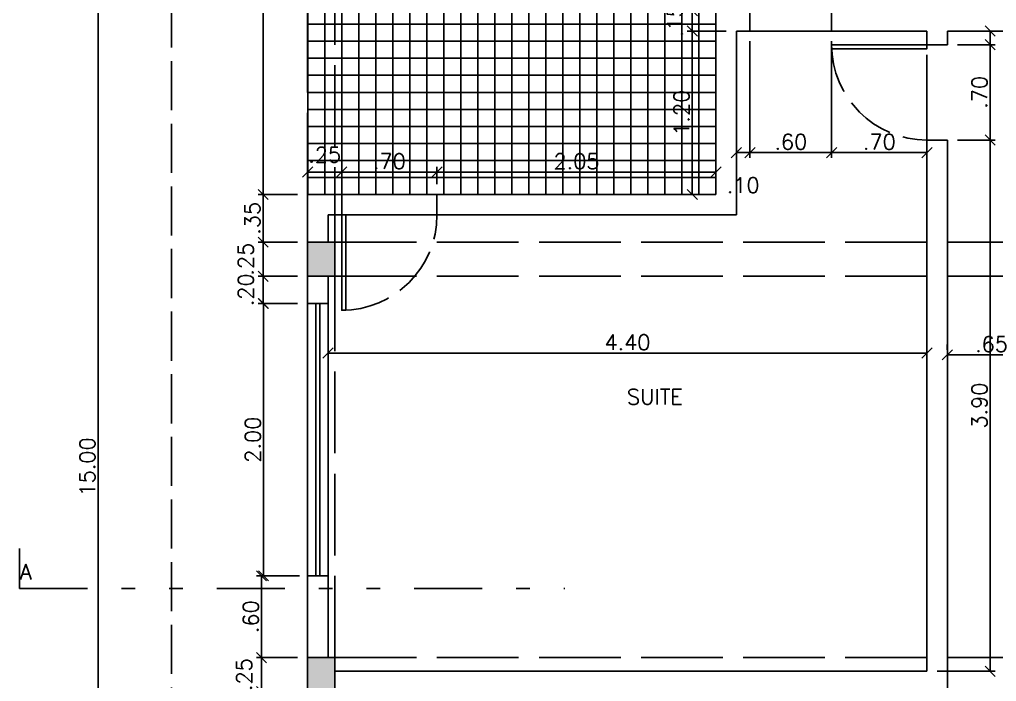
# Model space of a CAD drawing. Header units: inches. Extents: x -2 to 120, y -6 to 26.
# Drawn here: x 24.89 to 32.07, y 4.85 to 9.71 of the extents above; entities that cross this region are included whole.
import ezdxf

# ---------------------------------------------------------------- set-up
doc = ezdxf.new("R2010")
doc.units = ezdxf.units.IN
doc.header["$MEASUREMENT"] = 0
doc.linetypes.add('ACAD_ISO02W100', pattern=[15, 12, -3])
doc.linetypes.add('DIVIDE', pattern=[1.25, 0.5, -0.25, 0, -0.25, 0, -0.25])
for name, color, linetype in [('Alvenaria', 4, 'Continuous'), ('ARQ-COTAS', 1, 'Continuous'), ('ARQ-LINHACORTE', 3, 'DIVIDE'), ('ARQ-TEXTO2', 2, 'Continuous'), ('ARQ-TEXTO3', 3, 'Continuous'), ('Estrutura', 6, 'Continuous'), ('Hachura', 8, 'Continuous'), ('Janela', 3, 'Continuous'), ('Peitoril', 1, 'Continuous'), ('Porta', 3, 'Continuous'), ('Projecao', 1, 'ACAD_ISO02W100'), ('Soleira', 1, 'Continuous')]:
    doc.layers.add(name, color=color, linetype=linetype)
doc.layers.get('0').off()
doc.styles.add('ROMANS', font='romans.shx')
doc.dimstyles.new('1-75', dxfattribs={"dimscale": 0.75, "dimtxt": 0.15, "dimasz": 0.1, "dimexe": 0.05, "dimexo": 0.1, "dimgap": 0.03, "dimtad": 1, "dimzin": 5, "dimdsep": 46, "dimtxsty": 'ROMANS', "dimblk": 'OBLIQUE', "dimcen": 0, "dimclrd": 256, "dimclre": 256, "dimclrt": 2, "dimadec": 0, "dimazin": 0, "dimtfac": 1, "dimtofl": 0, "dimtmove": 2, "dimatfit": 3, "dimfxl": 0.04, "dimtolj": 1, "dimtzin": 1, "dimarcsym": 0})

# ---------------------------------------------------------------- blocks, each defined once
blk = doc.blocks.new('_Oblique')
at = {"color": 0, "linetype": 'ByBlock', "lineweight": -2}
blk.add_line((-0.5, -0.5), (0.5, 0.5), dxfattribs=at)
blk = doc.blocks.new('*D396')
at = {"layer": 'ARQ-COTAS', "lineweight": -2, "transparency": 16777216}
for p, q in [((30.1576, 9.55), (30.1576, 8.6955)), ((30.2576, 9.55), (30.2576, 8.6955)), ((30.1576, 8.733), (30.2576, 8.733))]:
    blk.add_line(p, q, dxfattribs=at)
at = {"layer": 'DEFPOINTS', "color": 0, "transparency": 16777216}
for p in [(30.1576, 9.625), (30.2576, 9.625), (30.2576, 8.733)]:
    blk.add_point(p, dxfattribs=at)
at = {"layer": 'ARQ-COTAS', "lineweight": -2, "transparency": 16777216, "xscale": 0.07500000000000001, "yscale": 0.07500000000000001, "zscale": 0.07500000000000001, "rotation": 180}
blk.add_blockref('_Oblique', (30.1576, 8.733), dxfattribs=at)
at = {"layer": 'ARQ-COTAS', "lineweight": -2, "transparency": 16777216, "xscale": 0.07500000000000001, "yscale": 0.07500000000000001, "zscale": 0.07500000000000001}
blk.add_blockref('_Oblique', (30.2576, 8.733), dxfattribs=at)
at = {"layer": 'ARQ-COTAS', "color": 2, "transparency": 16777216, "insert": (30.2076, 8.493), "char_height": 0.1125, "attachment_point": 5, "style": 'ROMANS'}
blk.add_mtext('\\A1;.10', dxfattribs=at)
blk = doc.blocks.new('*D418')
at = {"layer": 'ARQ-COTAS', "lineweight": -2, "transparency": 16777216}
for p, q in [((26.9326, 5.025), (26.6307, 5.025)), ((26.6682, 4.775), (26.6682, 5.025)), ((26.9326, 4.775), (26.6307, 4.775))]:
    blk.add_line(p, q, dxfattribs=at)
at = {"layer": 'DEFPOINTS', "color": 0, "transparency": 16777216}
for p in [(26.6682, 5.025), (27.0076, 5.025), (27.0076, 4.775)]:
    blk.add_point(p, dxfattribs=at)
at = {"layer": 'ARQ-COTAS', "lineweight": -2, "transparency": 16777216, "xscale": 0.07500000000000001, "yscale": 0.07500000000000001, "zscale": 0.07500000000000001}
for p, rotation in [((26.6682, 5.025), 90), ((26.6682, 4.775), 270)]:
    blk.add_blockref('_Oblique', p, dxfattribs=dict(at, rotation=rotation))
at = {"layer": 'ARQ-COTAS', "color": 2, "transparency": 16777216, "insert": (26.5407, 4.9), "char_height": 0.1125, "attachment_point": 5, "rotation": 90, "style": 'ROMANS'}
blk.add_mtext('\\A1;.25', dxfattribs=at)
blk = doc.blocks.new('*D419')
at = {"layer": 'ARQ-COTAS', "lineweight": -2, "transparency": 16777216}
for p, q in [((26.9326, 5.625), (26.6307, 5.625)), ((26.6682, 5.025), (26.6682, 5.625)), ((26.9326, 5.025), (26.6307, 5.025))]:
    blk.add_line(p, q, dxfattribs=at)
at = {"layer": 'DEFPOINTS', "color": 0, "transparency": 16777216}
for p in [(26.6682, 5.625), (27.0076, 5.625), (27.0076, 5.025)]:
    blk.add_point(p, dxfattribs=at)
at = {"layer": 'ARQ-COTAS', "lineweight": -2, "transparency": 16777216, "xscale": 0.07500000000000001, "yscale": 0.07500000000000001, "zscale": 0.07500000000000001}
for p, rotation in [((26.6682, 5.625), 90), ((26.6682, 5.025), 270)]:
    blk.add_blockref('_Oblique', p, dxfattribs=dict(at, rotation=rotation))
at = {"layer": 'ARQ-COTAS', "color": 2, "transparency": 16777216, "insert": (26.5895, 5.325), "char_height": 0.1125, "attachment_point": 5, "rotation": 90, "style": 'ROMANS'}
blk.add_mtext('\\A1;.60', dxfattribs=at)
blk = doc.blocks.new('*D420')
at = {"layer": 'ARQ-COTAS', "lineweight": -2, "transparency": 16777216}
for p, q in [((26.9326, 7.625), (26.6455, 7.625)), ((26.683, 5.625), (26.683, 7.625)), ((26.9474, 5.625), (26.6455, 5.625))]:
    blk.add_line(p, q, dxfattribs=at)
at = {"layer": 'DEFPOINTS', "color": 0, "transparency": 16777216}
for p in [(26.683, 7.625), (27.0076, 7.625), (27.0224, 5.625)]:
    blk.add_point(p, dxfattribs=at)
at = {"layer": 'ARQ-COTAS', "lineweight": -2, "transparency": 16777216, "xscale": 0.07500000000000001, "yscale": 0.07500000000000001, "zscale": 0.07500000000000001}
for p, rotation in [((26.683, 7.625), 90), ((26.683, 5.625), 270)]:
    blk.add_blockref('_Oblique', p, dxfattribs=dict(at, rotation=rotation))
at = {"layer": 'ARQ-COTAS', "color": 2, "transparency": 16777216, "insert": (26.6043, 6.625), "char_height": 0.1125, "attachment_point": 5, "rotation": 90, "style": 'ROMANS'}
blk.add_mtext('\\A1;2.00', dxfattribs=at)
blk = doc.blocks.new('*D421')
at = {"layer": 'ARQ-COTAS', "lineweight": -2, "transparency": 16777216}
for p, q in [((26.9326, 7.825), (26.6429, 7.825)), ((26.6804, 7.625), (26.6804, 7.825)), ((26.9326, 7.625), (26.6429, 7.625))]:
    blk.add_line(p, q, dxfattribs=at)
at = {"layer": 'DEFPOINTS', "color": 0, "transparency": 16777216}
for p in [(26.6804, 7.825), (27.0076, 7.825), (27.0076, 7.625)]:
    blk.add_point(p, dxfattribs=at)
at = {"layer": 'ARQ-COTAS', "lineweight": -2, "transparency": 16777216, "xscale": 0.07500000000000001, "yscale": 0.07500000000000001, "zscale": 0.07500000000000001}
for p, rotation in [((26.6804, 7.825), 90), ((26.6804, 7.625), 270)]:
    blk.add_blockref('_Oblique', p, dxfattribs=dict(at, rotation=rotation))
at = {"layer": 'ARQ-COTAS', "color": 2, "transparency": 16777216, "insert": (26.5529, 7.725), "char_height": 0.1125, "attachment_point": 5, "rotation": 90, "style": 'ROMANS'}
blk.add_mtext('\\A1;.20', dxfattribs=at)
blk = doc.blocks.new('*D422')
at = {"layer": 'ARQ-COTAS', "lineweight": -2, "transparency": 16777216}
for p, q in [((26.9326, 8.075), (26.6429, 8.075)), ((26.6804, 7.825), (26.6804, 8.075)), ((26.9326, 7.825), (26.6429, 7.825))]:
    blk.add_line(p, q, dxfattribs=at)
at = {"layer": 'DEFPOINTS', "color": 0, "transparency": 16777216}
for p in [(26.6804, 8.075), (27.0076, 8.075), (27.0076, 7.825)]:
    blk.add_point(p, dxfattribs=at)
at = {"layer": 'ARQ-COTAS', "lineweight": -2, "transparency": 16777216, "xscale": 0.07500000000000001, "yscale": 0.07500000000000001, "zscale": 0.07500000000000001}
for p, rotation in [((26.6804, 8.075), 90), ((26.6804, 7.825), 270)]:
    blk.add_blockref('_Oblique', p, dxfattribs=dict(at, rotation=rotation))
at = {"layer": 'ARQ-COTAS', "color": 2, "transparency": 16777216, "insert": (26.5529, 7.95), "char_height": 0.1125, "attachment_point": 5, "rotation": 90, "style": 'ROMANS'}
blk.add_mtext('\\A1;.25', dxfattribs=at)
blk = doc.blocks.new('*D423')
at = {"layer": 'ARQ-COTAS', "lineweight": -2, "transparency": 16777216}
for p, q in [((26.9326, 8.425), (26.6429, 8.425)), ((26.6804, 8.075), (26.6804, 8.425)), ((26.9326, 8.075), (26.6429, 8.075))]:
    blk.add_line(p, q, dxfattribs=at)
at = {"layer": 'DEFPOINTS', "color": 0, "transparency": 16777216}
for p in [(26.6804, 8.425), (27.0076, 8.425), (27.0076, 8.075)]:
    blk.add_point(p, dxfattribs=at)
at = {"layer": 'ARQ-COTAS', "lineweight": -2, "transparency": 16777216, "xscale": 0.07500000000000001, "yscale": 0.07500000000000001, "zscale": 0.07500000000000001}
for p, rotation in [((26.6804, 8.425), 90), ((26.6804, 8.075), 270)]:
    blk.add_blockref('_Oblique', p, dxfattribs=dict(at, rotation=rotation))
at = {"layer": 'ARQ-COTAS', "color": 2, "transparency": 16777216, "insert": (26.6016, 8.25), "char_height": 0.1125, "attachment_point": 5, "rotation": 90, "style": 'ROMANS'}
blk.add_mtext('\\A1;.35', dxfattribs=at)
blk = doc.blocks.new('*D424')
at = {"layer": 'ARQ-COTAS', "lineweight": -2, "transparency": 16777216}
for p, q in [((26.9326, 12.725), (26.6429, 12.725)), ((26.6804, 8.425), (26.6804, 12.725)), ((26.9326, 8.425), (26.6429, 8.425))]:
    blk.add_line(p, q, dxfattribs=at)
at = {"layer": 'DEFPOINTS', "color": 0, "transparency": 16777216}
for p in [(26.6804, 12.725), (27.0076, 12.725), (27.0076, 8.425)]:
    blk.add_point(p, dxfattribs=at)
at = {"layer": 'ARQ-COTAS', "lineweight": -2, "transparency": 16777216, "xscale": 0.07500000000000001, "yscale": 0.07500000000000001, "zscale": 0.07500000000000001}
for p, rotation in [((26.6804, 12.725), 90), ((26.6804, 8.425), 270)]:
    blk.add_blockref('_Oblique', p, dxfattribs=dict(at, rotation=rotation))
at = {"layer": 'ARQ-COTAS', "color": 2, "transparency": 16777216, "insert": (26.6016, 10.575), "char_height": 0.1125, "attachment_point": 5, "rotation": 90, "style": 'ROMANS'}
blk.add_mtext('\\A1;4.30', dxfattribs=at)
blk = doc.blocks.new('*D426')
at = {"layer": 'ARQ-COTAS', "lineweight": -2, "transparency": 16777216}
for p, q in [((25.9326, 13.925), (25.4302, 13.925)), ((25.4677, -1.075), (25.4677, 13.925)), ((25.9326, -1.075), (25.4302, -1.075))]:
    blk.add_line(p, q, dxfattribs=at)
at = {"layer": 'DEFPOINTS', "color": 0, "transparency": 16777216}
for p in [(25.4677, 13.925), (26.0076, 13.925), (26.0076, -1.075)]:
    blk.add_point(p, dxfattribs=at)
at = {"layer": 'ARQ-COTAS', "lineweight": -2, "transparency": 16777216, "xscale": 0.07500000000000001, "yscale": 0.07500000000000001, "zscale": 0.07500000000000001}
for p, rotation in [((25.4677, 13.925), 90), ((25.4677, -1.075), 270)]:
    blk.add_blockref('_Oblique', p, dxfattribs=dict(at, rotation=rotation))
at = {"layer": 'ARQ-COTAS', "color": 2, "transparency": 16777216, "insert": (25.389, 6.425), "char_height": 0.1125, "attachment_point": 5, "rotation": 90, "style": 'ROMANS'}
blk.add_mtext('\\A1;15.00', dxfattribs=at)
blk = doc.blocks.new('*D374')
at = {"layer": 'ARQ-COTAS', "lineweight": -2, "transparency": 16777216}
for p, q in [((31.7826, 8.825), (32.0598, 8.825)), ((32.0223, 4.925), (32.0223, 8.825)), ((31.6326, 4.925), (32.0598, 4.925))]:
    blk.add_line(p, q, dxfattribs=at)
at = {"layer": 'DEFPOINTS', "color": 0, "transparency": 16777216}
for p in [(31.7076, 8.825), (32.0223, 8.825), (31.5576, 4.925)]:
    blk.add_point(p, dxfattribs=at)
at = {"layer": 'ARQ-COTAS', "lineweight": -2, "transparency": 16777216, "xscale": 0.07500000000000001, "yscale": 0.07500000000000001, "zscale": 0.07500000000000001}
for p, rotation in [((32.0223, 8.825), 90), ((32.0223, 4.925), 270)]:
    blk.add_blockref('_Oblique', p, dxfattribs=dict(at, rotation=rotation))
at = {"layer": 'ARQ-COTAS', "color": 2, "transparency": 16777216, "insert": (31.9435, 6.875), "char_height": 0.1125, "attachment_point": 5, "rotation": 90, "style": 'ROMANS'}
blk.add_mtext('\\A1;3.90', dxfattribs=at)
blk = doc.blocks.new('*D375')
at = {"layer": 'ARQ-COTAS', "lineweight": -2, "transparency": 16777216}
for p, q in [((31.7826, 9.525), (32.0598, 9.525)), ((32.0223, 8.825), (32.0223, 9.525)), ((31.7826, 8.825), (32.0598, 8.825))]:
    blk.add_line(p, q, dxfattribs=at)
at = {"layer": 'DEFPOINTS', "color": 0, "transparency": 16777216}
for p in [(31.7076, 9.525), (32.0223, 9.525), (31.7076, 8.825)]:
    blk.add_point(p, dxfattribs=at)
at = {"layer": 'ARQ-COTAS', "lineweight": -2, "transparency": 16777216, "xscale": 0.07500000000000001, "yscale": 0.07500000000000001, "zscale": 0.07500000000000001}
for p, rotation in [((32.0223, 9.525), 90), ((32.0223, 8.825), 270)]:
    blk.add_blockref('_Oblique', p, dxfattribs=dict(at, rotation=rotation))
at = {"layer": 'ARQ-COTAS', "color": 2, "transparency": 16777216, "insert": (31.9435, 9.175), "char_height": 0.1125, "attachment_point": 5, "rotation": 90, "style": 'ROMANS'}
blk.add_mtext('\\A1;.70', dxfattribs=at)
blk = doc.blocks.new('*D376')
at = {"layer": 'ARQ-COTAS', "lineweight": -2, "transparency": 16777216}
for p, q in [((31.7826, 9.625), (32.0598, 9.625)), ((32.0223, 9.525), (32.0223, 9.625)), ((31.7826, 9.525), (32.0598, 9.525))]:
    blk.add_line(p, q, dxfattribs=at)
at = {"layer": 'DEFPOINTS', "color": 0, "transparency": 16777216}
for p in [(31.7076, 9.625), (32.0223, 9.625), (31.7076, 9.525)]:
    blk.add_point(p, dxfattribs=at)
at = {"layer": 'ARQ-COTAS', "lineweight": -2, "transparency": 16777216, "xscale": 0.07500000000000001, "yscale": 0.07500000000000001, "zscale": 0.07500000000000001}
for p, rotation in [((32.0223, 9.625), 90), ((32.0223, 9.525), 270)]:
    blk.add_blockref('_Oblique', p, dxfattribs=dict(at, rotation=rotation))
at = {"layer": 'ARQ-COTAS', "color": 2, "transparency": 16777216, "insert": (32.2623, 9.575), "char_height": 0.1125, "attachment_point": 5, "rotation": 90, "style": 'ROMANS'}
blk.add_mtext('\\A1;.10', dxfattribs=at)
blk = doc.blocks.new('*D440')
at = {"layer": 'ARQ-COTAS', "lineweight": -2, "transparency": 16777216}
for p, q in [((27.9576, 8.5), (27.9576, 8.6274)), ((30.0076, 8.5), (30.0076, 8.6274)), ((27.9576, 8.5899), (30.0076, 8.5899))]:
    blk.add_line(p, q, dxfattribs=at)
at = {"layer": 'DEFPOINTS', "color": 0, "transparency": 16777216}
for p in [(30.0076, 8.5899), (27.9576, 8.425), (30.0076, 8.425)]:
    blk.add_point(p, dxfattribs=at)
at = {"layer": 'ARQ-COTAS', "lineweight": -2, "transparency": 16777216, "xscale": 0.07500000000000001, "yscale": 0.07500000000000001, "zscale": 0.07500000000000001, "rotation": 180}
blk.add_blockref('_Oblique', (27.9576, 8.5899), dxfattribs=at)
at = {"layer": 'ARQ-COTAS', "lineweight": -2, "transparency": 16777216, "xscale": 0.07500000000000001, "yscale": 0.07500000000000001, "zscale": 0.07500000000000001}
blk.add_blockref('_Oblique', (30.0076, 8.5899), dxfattribs=at)
at = {"layer": 'ARQ-COTAS', "color": 2, "transparency": 16777216, "insert": (28.9826, 8.6687), "char_height": 0.1125, "attachment_point": 5, "style": 'ROMANS'}
blk.add_mtext('\\A1;2.05', dxfattribs=at)
blk = doc.blocks.new('*D441')
at = {"layer": 'ARQ-COTAS', "lineweight": -2, "transparency": 16777216}
for p, q in [((30.0826, 9.775), (29.7957, 9.775)), ((29.8332, 9.775), (29.8332, 9.625)), ((30.0826, 9.625), (29.7957, 9.625))]:
    blk.add_line(p, q, dxfattribs=at)
at = {"layer": 'DEFPOINTS', "color": 0, "transparency": 16777216}
for p in [(30.1576, 9.775), (29.8332, 9.625), (30.1576, 9.625)]:
    blk.add_point(p, dxfattribs=at)
at = {"layer": 'ARQ-COTAS', "lineweight": -2, "transparency": 16777216, "xscale": 0.07500000000000001, "yscale": 0.07500000000000001, "zscale": 0.07500000000000001}
for p, rotation in [((29.8332, 9.775), 90), ((29.8332, 9.625), 270)]:
    blk.add_blockref('_Oblique', p, dxfattribs=dict(at, rotation=rotation))
at = {"layer": 'ARQ-COTAS', "color": 2, "transparency": 16777216, "insert": (29.7057, 9.7), "char_height": 0.1125, "attachment_point": 5, "rotation": 90, "style": 'ROMANS'}
blk.add_mtext('\\A1;.15', dxfattribs=at)
blk = doc.blocks.new('*D443')
at = {"layer": 'ARQ-COTAS', "lineweight": -2, "transparency": 16777216}
for p, q in [((30.0826, 9.625), (29.7957, 9.625)), ((29.8332, 9.625), (29.8332, 8.425)), ((29.9326, 8.425), (29.7957, 8.425))]:
    blk.add_line(p, q, dxfattribs=at)
at = {"layer": 'DEFPOINTS', "color": 0, "transparency": 16777216}
for p in [(30.1576, 9.625), (29.8332, 8.425), (30.0076, 8.425)]:
    blk.add_point(p, dxfattribs=at)
at = {"layer": 'ARQ-COTAS', "lineweight": -2, "transparency": 16777216, "xscale": 0.07500000000000001, "yscale": 0.07500000000000001, "zscale": 0.07500000000000001}
for p, rotation in [((29.8332, 9.625), 90), ((29.8332, 8.425), 270)]:
    blk.add_blockref('_Oblique', p, dxfattribs=dict(at, rotation=rotation))
at = {"layer": 'ARQ-COTAS', "color": 2, "transparency": 16777216, "insert": (29.7544, 9.025), "char_height": 0.1125, "attachment_point": 5, "rotation": 90, "style": 'ROMANS'}
blk.add_mtext('\\A1;1.20', dxfattribs=at)
blk = doc.blocks.new('*D444')
at = {"layer": 'ARQ-COTAS', "lineweight": -2, "transparency": 16777216}
for p, q in [((27.2576, 8.5), (27.2576, 8.6274)), ((27.9576, 8.5), (27.9576, 8.6274)), ((27.2576, 8.5899), (27.9576, 8.5899))]:
    blk.add_line(p, q, dxfattribs=at)
at = {"layer": 'DEFPOINTS', "color": 0, "transparency": 16777216}
for p in [(27.9576, 8.5899), (27.2576, 8.425), (27.9576, 8.425)]:
    blk.add_point(p, dxfattribs=at)
at = {"layer": 'ARQ-COTAS', "lineweight": -2, "transparency": 16777216, "xscale": 0.07500000000000001, "yscale": 0.07500000000000001, "zscale": 0.07500000000000001, "rotation": 180}
blk.add_blockref('_Oblique', (27.2576, 8.5899), dxfattribs=at)
at = {"layer": 'ARQ-COTAS', "lineweight": -2, "transparency": 16777216, "xscale": 0.07500000000000001, "yscale": 0.07500000000000001, "zscale": 0.07500000000000001}
blk.add_blockref('_Oblique', (27.9576, 8.5899), dxfattribs=at)
at = {"layer": 'ARQ-COTAS', "color": 2, "transparency": 16777216, "insert": (27.6076, 8.6687), "char_height": 0.1125, "attachment_point": 5, "style": 'ROMANS'}
blk.add_mtext('\\A1;.70', dxfattribs=at)
blk = doc.blocks.new('*D445')
at = {"layer": 'ARQ-COTAS', "lineweight": -2, "transparency": 16777216}
for p, q in [((27.0076, 8.5), (27.0076, 8.6274)), ((27.2576, 8.5), (27.2576, 8.6274)), ((27.0076, 8.5899), (27.2576, 8.5899))]:
    blk.add_line(p, q, dxfattribs=at)
at = {"layer": 'DEFPOINTS', "color": 0, "transparency": 16777216}
for p in [(27.2576, 8.5899), (27.0076, 8.425), (27.2576, 8.425)]:
    blk.add_point(p, dxfattribs=at)
at = {"layer": 'ARQ-COTAS', "lineweight": -2, "transparency": 16777216, "xscale": 0.07500000000000001, "yscale": 0.07500000000000001, "zscale": 0.07500000000000001, "rotation": 180}
blk.add_blockref('_Oblique', (27.0076, 8.5899), dxfattribs=at)
at = {"layer": 'ARQ-COTAS', "lineweight": -2, "transparency": 16777216, "xscale": 0.07500000000000001, "yscale": 0.07500000000000001, "zscale": 0.07500000000000001}
blk.add_blockref('_Oblique', (27.2576, 8.5899), dxfattribs=at)
at = {"layer": 'ARQ-COTAS', "color": 2, "transparency": 16777216, "insert": (27.1326, 8.7174), "char_height": 0.1125, "attachment_point": 5, "style": 'ROMANS'}
blk.add_mtext('\\A1;.25', dxfattribs=at)
blk = doc.blocks.new('*D392')
at = {"layer": 'ARQ-COTAS', "lineweight": -2, "transparency": 16777216}
for p, q in [((31.7068, 7.3226), (31.7068, 7.2851)), ((32.3568, 7.3226), (32.3568, 7.2851)), ((31.7068, 7.2476), (32.3568, 7.2476))]:
    blk.add_line(p, q, dxfattribs=at)
at = {"layer": 'DEFPOINTS', "color": 0, "transparency": 16777216}
for p in [(31.7068, 7.2476), (32.3568, 7.2476), (32.3568, 7.2476)]:
    blk.add_point(p, dxfattribs=at)
at = {"layer": 'ARQ-COTAS', "lineweight": -2, "transparency": 16777216, "xscale": 0.07500000000000001, "yscale": 0.07500000000000001, "zscale": 0.07500000000000001, "rotation": 180}
blk.add_blockref('_Oblique', (31.7068, 7.2476), dxfattribs=at)
at = {"layer": 'ARQ-COTAS', "lineweight": -2, "transparency": 16777216, "xscale": 0.07500000000000001, "yscale": 0.07500000000000001, "zscale": 0.07500000000000001}
blk.add_blockref('_Oblique', (32.3568, 7.2476), dxfattribs=at)
at = {"layer": 'ARQ-COTAS', "color": 2, "transparency": 16777216, "insert": (32.0318, 7.3264), "char_height": 0.1125, "attachment_point": 5, "style": 'ROMANS'}
blk.add_mtext('\\A1;.65', dxfattribs=at)
blk = doc.blocks.new('*D393')
at = {"layer": 'ARQ-COTAS', "lineweight": -2, "transparency": 16777216}
for p, q in [((31.5576, 7.3361), (31.5576, 7.2986)), ((27.1576, 7.2611), (27.1576, 7.2986)), ((27.1576, 7.2611), (31.5576, 7.2611))]:
    blk.add_line(p, q, dxfattribs=at)
at = {"layer": 'DEFPOINTS', "color": 0, "transparency": 16777216}
for p in [(31.5576, 7.2611), (31.5576, 7.2611), (27.1576, 7.1861)]:
    blk.add_point(p, dxfattribs=at)
at = {"layer": 'ARQ-COTAS', "lineweight": -2, "transparency": 16777216, "xscale": 0.07500000000000001, "yscale": 0.07500000000000001, "zscale": 0.07500000000000001, "rotation": 180}
blk.add_blockref('_Oblique', (27.1576, 7.2611), dxfattribs=at)
at = {"layer": 'ARQ-COTAS', "lineweight": -2, "transparency": 16777216, "xscale": 0.07500000000000001, "yscale": 0.07500000000000001, "zscale": 0.07500000000000001}
blk.add_blockref('_Oblique', (31.5576, 7.2611), dxfattribs=at)
at = {"layer": 'ARQ-COTAS', "color": 2, "transparency": 16777216, "insert": (29.3576, 7.3399), "char_height": 0.1125, "attachment_point": 5, "style": 'ROMANS'}
blk.add_mtext('\\A1;4.40', dxfattribs=at)
blk = doc.blocks.new('*D394')
at = {"layer": 'ARQ-COTAS', "lineweight": -2, "transparency": 16777216}
for p, q in [((30.2576, 9.55), (30.2576, 8.6955)), ((30.8576, 9.55), (30.8576, 8.6955)), ((30.2576, 8.733), (30.8576, 8.733))]:
    blk.add_line(p, q, dxfattribs=at)
at = {"layer": 'DEFPOINTS', "color": 0, "transparency": 16777216}
for p in [(30.2576, 9.625), (30.8576, 9.625), (30.8576, 8.733)]:
    blk.add_point(p, dxfattribs=at)
at = {"layer": 'ARQ-COTAS', "lineweight": -2, "transparency": 16777216, "xscale": 0.07500000000000001, "yscale": 0.07500000000000001, "zscale": 0.07500000000000001, "rotation": 180}
blk.add_blockref('_Oblique', (30.2576, 8.733), dxfattribs=at)
at = {"layer": 'ARQ-COTAS', "lineweight": -2, "transparency": 16777216, "xscale": 0.07500000000000001, "yscale": 0.07500000000000001, "zscale": 0.07500000000000001}
blk.add_blockref('_Oblique', (30.8576, 8.733), dxfattribs=at)
at = {"layer": 'ARQ-COTAS', "color": 2, "transparency": 16777216, "insert": (30.5576, 8.8118), "char_height": 0.1125, "attachment_point": 5, "style": 'ROMANS'}
blk.add_mtext('\\A1;.60', dxfattribs=at)
blk = doc.blocks.new('*D395')
at = {"layer": 'ARQ-COTAS', "lineweight": -2, "transparency": 16777216}
for p, q in [((31.5576, 9.45), (31.5576, 8.6955)), ((30.8576, 9.2324), (30.8576, 8.6955)), ((30.8576, 8.733), (31.5576, 8.733))]:
    blk.add_line(p, q, dxfattribs=at)
at = {"layer": 'DEFPOINTS', "color": 0, "transparency": 16777216}
for p in [(31.5576, 9.525), (30.8576, 9.3074), (31.5576, 8.733)]:
    blk.add_point(p, dxfattribs=at)
at = {"layer": 'ARQ-COTAS', "lineweight": -2, "transparency": 16777216, "xscale": 0.07500000000000001, "yscale": 0.07500000000000001, "zscale": 0.07500000000000001, "rotation": 180}
blk.add_blockref('_Oblique', (30.8576, 8.733), dxfattribs=at)
at = {"layer": 'ARQ-COTAS', "lineweight": -2, "transparency": 16777216, "xscale": 0.07500000000000001, "yscale": 0.07500000000000001, "zscale": 0.07500000000000001}
blk.add_blockref('_Oblique', (31.5576, 8.733), dxfattribs=at)
at = {"layer": 'ARQ-COTAS', "color": 2, "transparency": 16777216, "insert": (31.2076, 8.8118), "char_height": 0.1125, "attachment_point": 5, "style": 'ROMANS'}
blk.add_mtext('\\A1;.70', dxfattribs=at)

msp = doc.modelspace()

# ---------------------------------------------------------------- hatches: boundary and pattern name
at = {"layer": 'Hachura', "ltscale": 0.03}
h = msp.add_hatch(dxfattribs=at)
h.set_pattern_fill('NET', color=256)
h.set_pattern_definition([(0, (27.00764, -0.075), (0, 0.125), []), (90, (27.00764, -0.075), (-0.125, 8e-18), [])])
h.paths.add_polyline_path([(30.3032, 1.7872), (31.5576, 0.5705), (31.5576, 3.775), (31.5576, 4.775), (27.2231, 4.775), (28.8677, 3.1798)])
h.paths.add_polyline_path([(29.9509, 3.3686), (30.021, 3.3686), (30.021, 3.3744), (29.9516, 3.3744), (29.9509, 3.3686, -1.008789), (30.091, 3.3568), (30.021, 3.3568), (30.021, 3.351), (30.0902, 3.351), (30.091, 3.3568, -0.991288)], flags=16)
h.paths.add_polyline_path([(30.021, 3.31), (30.0668, 3.31), (30.0728, 3.3158), (30.021, 3.3158)], flags=0)
h.paths.add_polyline_path([(30.021, 3.3041), (30.021, 3.2982), (30.0476, 3.2982), (30.0589, 3.3041)], flags=0)
h.paths.add_polyline_path([(30.021, 3.3334), (30.0846, 3.3334), (30.087, 3.3393), (30.021, 3.3393)], flags=0)
h.paths.add_polyline_path([(30.0076, 10.775), (30.0076, 11.775), (30.0076, 12.725), (27.2076, 12.725), (27.2076, 8.425), (27.2576, 8.425), (27.9576, 8.425), (30.0076, 8.425)])
h.paths.add_polyline_path([(28.4713, 10.8678), (28.5414, 10.8678), (28.5414, 10.8736), (28.4719, 10.8736), (28.4713, 10.8678, -1.008789), (28.6114, 10.8561), (28.5414, 10.8561), (28.5414, 10.8502), (28.6106, 10.8502), (28.6114, 10.8561, -0.991288)], flags=16)
h.paths.add_polyline_path([(28.5793, 10.8033), (28.5414, 10.8033), (28.5414, 10.7975), (28.568, 10.7975)], flags=0)
h.paths.add_polyline_path([(28.5414, 10.8209), (28.598, 10.8209), (28.6019, 10.8268), (28.5414, 10.8268)], flags=0)
h.paths.add_polyline_path([(28.5414, 10.815), (28.5414, 10.8092), (28.5872, 10.8092), (28.5932, 10.815)], flags=0)
h.paths.add_polyline_path([(28.5414, 10.8385), (28.6074, 10.8385), (28.6093, 10.8443), (28.5414, 10.8443)], flags=0)
h.paths.add_polyline_path([(41.8076, 12.725), (41.7576, 12.725), (38.2076, 12.725), (39.4576, 11.475), (39.4576, 11.265), (39.4576, 10.565), (39.4576, 8.075), (41.8176, 8.075)])
h.paths.add_polyline_path([(27.2076, 12.725), (27.0076, 12.725), (27.0076, 8.425), (27.2076, 8.425)])
h.paths.add_polyline_path([(30.0076, 12.725), (30.0076, 12.925), (27.2576, 12.925), (27.2576, 12.725)])
h.paths.add_polyline_path([(38.0076, 12.925), (38.2076, 12.725), (41.7576, 12.725), (41.7576, 12.925)])
h.paths.add_polyline_path([(41.8176, 8.075), (42.0176, 8.075), (42.0076, 12.725), (41.8076, 12.725)])
h.paths.add_polyline_path([(34.5076, 5.925), (34.5376, 5.925, -0.393089), (35.5055, 5.025), (35.5127, 5.025, -0.376581), (36.4776, 5.9245), (36.4776, 5.925), (36.5076, 5.925), (36.5076, 5.025), (37.8576, 5.025), (37.8576, 7.8247), (32.5076, 7.8248), (32.5076, 7.425), (32.5076, 5.425), (32.5076, 5.025), (34.5076, 5.025)])
h.paths.add_polyline_path([(35.4535, 6.4123), (35.3835, 6.4123), (35.3835, 6.4064), (35.4527, 6.4064), (35.4535, 6.4123, -0.991288), (35.3134, 6.424), (35.3835, 6.424), (35.3835, 6.4299), (35.3141, 6.4299), (35.3134, 6.424, -1.008789)], flags=16)
h.paths.add_polyline_path([(34.5376, 5.925), (34.5376, 5.025), (35.5055, 5.025, 0.393089)], flags=17)
h.paths.add_polyline_path([(35.5127, 5.025), (36.4776, 5.025), (36.4776, 5.9245, 0.376581)], flags=17)
h.paths.add_polyline_path([(35.5127, 5.025, 0.017544), (35.5081, 4.955, -0.007728), (35.5076, 4.925), (36.4776, 4.925), (36.4776, 5.025)])
h.paths.add_polyline_path([(35.5076, 4.925, -0.0075), (35.5081, 4.955, 0.018053), (35.5055, 5.025), (34.5376, 5.025), (34.5376, 4.925)])
h.paths.add_polyline_path([(34.5076, 4.925), (34.5076, 5.025), (32.5076, 5.025), (32.5076, 4.925)])
h.paths.add_polyline_path([(37.8576, 4.925), (37.8576, 5.025), (36.5076, 5.025), (36.5076, 4.925)])
h.paths.add_polyline_path([(33.1576, 7.925), (32.5076, 7.925), (32.5076, 7.8248), (37.8576, 7.8247), (37.8576, 7.925), (37.1576, 7.925)])
h.paths.add_polyline_path([(37.8576, 5.025), (38.0076, 5.025), (38.0076, 7.8247), (37.8576, 7.8247)])
h.paths.add_polyline_path([(38.0076, 5.025), (38.5076, 5.025), (38.5076, 5.425), (38.5076, 7.425), (38.5076, 7.8247), (38.0076, 7.8247)])
h.paths.add_polyline_path([(38.0076, 7.925), (38.0076, 7.8247), (38.5076, 7.8247), (38.5076, 7.925)])
h.paths.add_polyline_path([(38.0076, 5.025), (38.0076, 4.925), (38.5076, 4.925), (38.5076, 5.025)])
h.paths.add_polyline_path([(30.1095, 3.3923), (30.6425, 3.3923), (30.6425, 3.561), (30.1095, 3.561)], flags=24)
h.paths.add_polyline_path([(29.873, 3.57), (30.6203, 3.57), (30.6203, 3.7387), (29.873, 3.7387)], flags=24)
h.paths.add_polyline_path([(29.8388, 11.0835), (29.8388, 11.4665), (29.6701, 11.4665), (29.6701, 11.0835)], flags=24)
h.paths.add_polyline_path([(29.8388, 12.0835), (29.8388, 12.4665), (29.6701, 12.4665), (29.6701, 12.0835)], flags=24)
h.paths.add_polyline_path([(28.7831, 8.5843), (29.1822, 8.5843), (29.1822, 8.7531), (28.7831, 8.7531)], flags=24)
h.paths.add_polyline_path([(29.7901, 9.5567), (29.7901, 9.8433), (29.6213, 9.8433), (29.6213, 9.5567)], flags=24)
h.paths.add_polyline_path([(29.8388, 10.0835), (29.8388, 10.4665), (29.6701, 10.4665), (29.6701, 10.0835)], flags=24)
h.paths.add_polyline_path([(29.8388, 8.8335), (29.8388, 9.2165), (29.6701, 9.2165), (29.6701, 8.8335)], flags=24)
h.paths.add_polyline_path([(27.4643, 8.5843), (27.7509, 8.5843), (27.7509, 8.7531), (27.4643, 8.7531)], flags=24)
h.paths.add_polyline_path([(26.9893, 8.6331), (27.2759, 8.6331), (27.2759, 8.8018), (26.9893, 8.8018)], flags=9)
h.paths.add_polyline_path([(28.6299, 10.8915), (29.1629, 10.8915), (29.1629, 11.0603), (28.6299, 11.0603)], flags=24)
h.paths.add_polyline_path([(28.4222, 11.1525), (29.1964, 11.1525), (29.1964, 11.3213), (28.4222, 11.3213)], flags=24)
h.paths.add_polyline_path([(39.6409, 9.1231), (39.6409, 9.5169), (39.4722, 9.5169), (39.4722, 9.1231)], flags=24)
h.paths.add_polyline_path([(39.6409, 10.7717), (39.6409, 11.0583), (39.4722, 11.0583), (39.4722, 10.7717)], flags=24)
h.paths.add_polyline_path([(39.626, 11.2428), (39.626, 11.4972), (39.4573, 11.4972), (39.4573, 11.2428)], flags=24)
h.paths.add_polyline_path([(40.4375, 8.4894), (40.8366, 8.4894), (40.8366, 8.6581), (40.4375, 8.6581)], flags=24)
h.paths.add_polyline_path([(41.7734, 8.534), (42.06, 8.534), (42.06, 8.7028), (41.7734, 8.7028)], flags=9)
h.paths.add_polyline_path([(40.3315, 9.9603), (41.1057, 9.9603), (41.1057, 10.1291), (40.3315, 10.1291)], flags=24)
h.paths.add_polyline_path([(29.7901, 12.7067), (29.7901, 12.9933), (29.6213, 12.9933), (29.6213, 12.7067)], flags=9)
h.paths.add_polyline_path([(37.2148, 6.2254), (37.2148, 6.6246), (37.0461, 6.6246), (37.0461, 6.2254)], flags=24)
h.paths.add_polyline_path([(32.8356, 6.2254), (32.8356, 6.6246), (32.6668, 6.6246), (32.6668, 6.2254)], flags=24)
h.paths.add_polyline_path([(32.8356, 7.4817), (32.8356, 7.7683), (32.6668, 7.7683), (32.6668, 7.4817)], flags=24)
h.paths.add_polyline_path([(32.8356, 5.0817), (32.8356, 5.3683), (32.6668, 5.3683), (32.6668, 5.0817)], flags=24)
h.paths.add_polyline_path([(34.9557, 7.2449), (35.3548, 7.2449), (35.3548, 7.4136), (34.9557, 7.4136)], flags=24)
h.paths.add_polyline_path([(32.6893, 7.2449), (32.9759, 7.2449), (32.9759, 7.4136), (32.6893, 7.4136)], flags=24)
h.paths.add_polyline_path([(37.362, 7.2449), (37.6486, 7.2449), (37.6486, 7.4136), (37.362, 7.4136)], flags=24)
h.paths.add_polyline_path([(37.7893, 6.9261), (38.0759, 6.9261), (38.0759, 7.0949), (37.7893, 7.0949)], flags=9)
h.paths.add_polyline_path([(35.472, 6.4477), (36.005, 6.4477), (36.005, 6.6165), (35.472, 6.6165)], flags=24)
h.paths.add_polyline_path([(34.9935, 6.6676), (36.2765, 6.6676), (36.2765, 6.8363), (34.9935, 6.8363)], flags=24)
h.paths.add_polyline_path([(32.8259, 4.7567), (32.8259, 5.0433), (32.6571, 5.0433), (32.6571, 4.7567)], flags=9)
h.paths.add_polyline_path([(37.0536, 4.7067), (37.0536, 4.9933), (36.8848, 4.9933), (36.8848, 4.7067)], flags=9)
h.paths.add_polyline_path([(32.8099, 7.8067), (32.8099, 8.0933), (32.6412, 8.0933), (32.6412, 7.8067)], flags=9)
h.paths.add_polyline_path([(38.1774, 7.483), (38.1774, 7.7696), (38.0087, 7.7696), (38.0087, 7.483)], flags=24)
h.paths.add_polyline_path([(38.1774, 6.2254), (38.1774, 6.6246), (38.0087, 6.6246), (38.0087, 6.2254)], flags=24)
h.paths.add_polyline_path([(38.1774, 5.0827), (38.1774, 5.3693), (38.0087, 5.3693), (38.0087, 5.0827)], flags=24)
h.paths.add_polyline_path([(38.1143, 7.2449), (38.4009, 7.2449), (38.4009, 7.4136), (38.1143, 7.4136)], flags=24)
h.paths.add_polyline_path([(38.1636, 7.8197), (38.1636, 8.1064), (37.9949, 8.1064), (37.9949, 7.8197)], flags=9)
h.paths.add_polyline_path([(38.2059, 4.7567), (38.2059, 5.0433), (38.0372, 5.0433), (38.0372, 4.7567)], flags=9)
h = msp.add_hatch(dxfattribs=at)
h.set_pattern_fill('AR-CONC', color=256, scale=0.01)
h.set_pattern_definition([(50, (27.00764, -0.075), (0.07172602, -0.00627521), [0.0075, -0.0825]), (355, (27.00764, -0.075), (-0.01387513, 0.0752192), [0.006, -0.066]), (100.45144, (27.01362, -0.07552), (0.05785088, 0.068944), [0.00637402, -0.0701142]), (46.1842, (27.00764, -0.055), (0.10672413, -0.01655193), [0.01125, -0.12375]), (96.63564, (27.01653, -0.05638), (0.0934662, 0.09741186), [0.00956103, -0.1051714]), (351.18416, (27.00764, -0.055), (0.0934662, 0.09741186), [0.009, -0.099]), (21, (27.01764, -0.06), (0.0596907, -0.04026189), [0.0075, -0.0825]), (326, (27.01764, -0.06), (0.02433153, 0.072515), [0.006, -0.066]), (71.45144, (27.022614, -0.063355), (0.08402224, 0.03225312), [0.00637402, -0.0701142]), (37.5, (27.00764, -0.075), (0.001215986, 0.033289385), [0, -0.0652, 0, -0.067, 0, -0.06625]), (7.5, (27.00764, -0.075), (0.026306954, 0.03944117), [0, -0.0382, 0, -0.0637, 0, -0.02525]), (327.5, (26.98534, -0.075), (0.053382244, -0.002255487), [0, -0.025, 0, -0.078, 0, -0.1035]), (317.5, (26.97534, -0.075), (0.05831862, 0.0100105), [0, -0.0325, 0, -0.0518, 0, -0.0735])])
h.paths.add_polyline_path([(27.2076, 5.025), (27.0076, 5.025), (27.0076, 4.775), (27.2076, 4.775)])
h.paths.add_polyline_path([(27.0076, 7.825), (27.2076, 7.825), (27.2076, 8.075), (27.0076, 8.075)])
h.paths.add_polyline_path([(32.5076, 8.0748), (32.3576, 8.0748), (32.3576, 7.825), (32.5076, 7.825)])
h.paths.add_polyline_path([(32.5076, 5.025), (32.3576, 5.025), (32.3576, 4.775), (32.5076, 4.775)])
h.paths.add_polyline_path([(38.0076, 5.025), (37.8576, 5.025), (37.8576, 4.775), (38.0076, 4.775)])
h.paths.add_polyline_path([(38.0076, 8.0747), (37.8576, 8.0747), (37.8576, 7.825), (38.0076, 7.825)])
h.paths.add_polyline_path([(27.2576, 12.725), (27.2576, 12.925), (27.0076, 12.925), (27.0076, 12.725)])
h.paths.add_polyline_path([(32.5576, 12.925), (32.3076, 12.925), (32.3076, 12.725), (32.5576, 12.725)])
h.paths.add_polyline_path([(37.7576, 12.925), (37.7576, 12.725), (38.0076, 12.725), (38.0076, 12.925)])
h.paths.add_polyline_path([(41.7576, 12.925), (41.7576, 12.725), (42.0076, 12.725), (42.0076, 12.925)])
h.paths.add_polyline_path([(41.8176, 5.025), (41.8176, 4.775), (42.0176, 4.775), (42.0176, 5.025)])
h.paths.add_polyline_path([(42.0176, 0.125), (41.7676, 0.125), (41.7676, -0.075), (42.0176, -0.075)])
h.paths.add_polyline_path([(38.0676, 0.125), (37.8176, 0.125), (37.8176, -0.075), (38.0676, -0.075)])
h.paths.add_polyline_path([(32.5576, 0.125), (32.3076, 0.125), (32.3076, -0.075), (32.5576, -0.075)])
h.paths.add_polyline_path([(27.2576, 0.125), (27.0076, 0.125), (27.0076, -0.075), (27.2576, -0.075)])
h.paths.add_polyline_path([(40.6826, 6.4477), (41.2157, 6.4477), (41.2157, 6.6165), (40.6826, 6.6165)], flags=9)
h.paths.add_polyline_path([(40.5301, 6.6127), (41.1113, 6.6127), (41.1113, 6.7814), (40.5301, 6.7814)], flags=9)

# ---------------------------------------------------------------- linework, layer by layer
at = {"layer": 'Alvenaria'}
for p, q in [((30.0076, 10.775), (30.0076, 8.425)), ((30.2576, 9.625), (30.2576, 9.775)), ((30.8576, 9.775), (30.8576, 9.625)), ((30.1576, 8.275), (30.1576, 9.625)), ((30.1576, 9.625), (30.2576, 9.625)), ((30.8576, 9.625), (31.5576, 9.625)), ((31.5576, 9.625), (31.5576, 9.525)), ((31.7076, 9.525), (31.7076, 9.625)), ((31.7076, 9.625), (32.3576, 9.625)), ((31.5576, 9.525), (31.7076, 9.525)), ((31.5576, 8.825), (31.7076, 8.825)), ((31.5576, 8.825), (31.5576, 4.925)), ((31.7076, 8.825), (31.7076, 3.775)), ((27.0076, 8.075), (27.0076, 8.425)), ((27.0076, 8.425), (27.2576, 8.425)), ((27.2576, 8.425), (27.2576, 8.275)), ((27.9576, 8.425), (27.9576, 8.275)), ((27.9576, 8.425), (30.0076, 8.425)), ((27.1576, 8.075), (27.1576, 8.275)), ((27.1576, 8.275), (27.2576, 8.275)), ((27.9576, 8.275), (30.1576, 8.275)), ((27.0076, 7.625), (27.0076, 7.825)), ((27.0076, 7.825), (27.1576, 7.825)), ((27.1576, 7.825), (27.1576, 7.625)), ((27.1576, 7.625), (27.0076, 7.625)), ((27.0076, 5.025), (27.0076, 5.625)), ((27.0076, 5.625), (27.1576, 5.625)), ((27.1576, 5.625), (27.1576, 5.025)), ((31.5576, 4.925), (27.2076, 4.925))]:
    msp.add_line(p, q, dxfattribs=at)
at = {"layer": 'ARQ-LINHACORTE'}
for p, q in [((24.8907, 5.8268), (24.8907, 5.5322)), ((24.8907, 5.5322), (28.8971, 5.5322))]:
    msp.add_line(p, q, dxfattribs=at)
at = {"layer": 'Estrutura'}
for p, q in [((27.0076, 7.825), (27.0076, 8.075)), ((27.0076, 8.075), (27.2076, 8.075)), ((27.2076, 8.075), (27.2076, 7.825)), ((27.2076, 7.825), (27.0076, 7.825)), ((27.0076, 4.775), (27.0076, 5.025)), ((27.0076, 5.025), (27.2076, 5.025)), ((27.2076, 5.025), (27.2076, 4.775))]:
    msp.add_line(p, q, dxfattribs=at)
at = {"layer": 'Janela'}
for p, q in [((27.0676, 5.625), (27.0676, 7.625)), ((27.0976, 5.625), (27.0976, 7.625))]:
    msp.add_line(p, q, dxfattribs=at)
at = {"layer": 'Peitoril'}
for p, q in [((27.0076, 5.625), (27.0076, 7.625)), ((27.1576, 5.625), (27.1576, 7.625))]:
    msp.add_line(p, q, dxfattribs=at)
at = {"layer": 'Porta', "ltscale": 0.05}
for points in [[(31.5576, 9.525), (30.8576, 9.525), (30.8576, 9.495), (31.5576, 9.495)], [(27.2576, 8.275), (27.2876, 8.275), (27.2876, 7.575), (27.2576, 7.575)]]:
    msp.add_lwpolyline(points, close=True, dxfattribs=at)
at = {"layer": 'Projecao', "ltscale": 0.03}
msp.add_line((26.0076, -1.075), (26.0076, 13.925), dxfattribs=at)
at = {"layer": 'Projecao', "ltscale": 0.05}
for p, q in [((27.0076, 8.425), (27.0076, 12.725)), ((27.2076, 5.025), (27.2076, 12.725)), ((27.2076, 8.075), (41.8176, 8.0746)), ((27.2076, 7.825), (41.8176, 7.8246)), ((27.2076, 5.025), (41.8176, 5.025))]:
    msp.add_line(p, q, dxfattribs=at)
at = {"layer": 'Projecao', "ltscale": 0.03}
for centre, start, end in [((31.5576, 9.525), 180, 270), ((27.2576, 8.275), 270, 0)]:
    msp.add_arc(centre, 0.7, start, end, dxfattribs=at)
at = {"layer": 'Soleira'}
for p, q in [((30.2576, 9.625), (30.8576, 9.625)), ((27.2576, 8.425), (27.9576, 8.425)), ((27.2576, 8.275), (27.9576, 8.275))]:
    msp.add_line(p, q, dxfattribs=at)

# ---------------------------------------------------------------- texts
at = {"layer": 'ARQ-TEXTO2', "insert": (24.8938, 5.7119), "char_height": 0.1125, "attachment_point": 1, "style": 'ROMANS'}
msp.add_mtext('A', dxfattribs=at)
at = {"layer": 'ARQ-TEXTO3', "insert": (29.5589, 6.9399), "char_height": 0.1125, "attachment_point": 5, "style": 'ROMANS'}
msp.add_mtext('SUITE', dxfattribs=at)

# ---------------------------------------------------------------- dimensions: what is measured, and where the dimension line sits
at = {"layer": 'ARQ-COTAS'}
for base, p1, p2, angle, picture, middle in [((25.4677, 13.925), (26.0076, -1.075), (26.0076, 13.925), 90, '*D426', (25.389, 6.425)), ((26.6804, 12.725), (27.0076, 8.425), (27.0076, 12.725), 90, '*D424', (26.6016, 10.575)), ((29.8332, 9.625), (30.1576, 9.775), (30.1576, 9.625), 270, '*D441', (29.7057, 9.7)), ((29.8332, 8.425), (30.1576, 9.625), (30.0076, 8.425), 270, '*D443', (29.7544, 9.025)), ((32.0223, 9.625), (31.7076, 9.525), (31.7076, 9.625), 90, '*D376', (32.2623, 9.575)), ((32.0223, 9.525), (31.7076, 8.825), (31.7076, 9.525), 90, '*D375', (31.9435, 9.175)), ((32.0223, 8.825), (31.5576, 4.925), (31.7076, 8.825), 90, '*D374', (31.9435, 6.875)), ((26.6804, 8.425), (27.0076, 8.075), (27.0076, 8.425), 90, '*D423', (26.6016, 8.25)), ((26.6804, 8.075), (27.0076, 7.825), (27.0076, 8.075), 90, '*D422', (26.5529, 7.95)), ((26.6804, 7.825), (27.0076, 7.625), (27.0076, 7.825), 90, '*D421', (26.5529, 7.725)), ((26.683, 7.625), (27.0224, 5.625), (27.0076, 7.625), 90, '*D420', (26.6043, 6.625)), ((26.6682, 5.625), (27.0076, 5.025), (27.0076, 5.625), 90, '*D419', (26.5895, 5.325)), ((26.6682, 5.025), (27.0076, 4.775), (27.0076, 5.025), 90, '*D418', (26.5407, 4.9))]:
    dim = msp.add_linear_dim(base=base, p1=p1, p2=p2, angle=angle, dimstyle='1-75', dxfattribs=at)
    dim.commit()
    dim.dimension.update_dxf_attribs({"geometry": picture, "text_midpoint": middle})
for base, p1, p2, picture, middle in [((30.2576, 8.733), (30.1576, 9.625), (30.2576, 9.625), '*D396', (30.2076, 8.493)), ((30.8576, 8.733), (30.2576, 9.625), (30.8576, 9.625), '*D394', (30.5576, 8.8118)), ((31.5576, 8.733), (30.8576, 9.3074), (31.5576, 9.525), '*D395', (31.2076, 8.8118)), ((27.2576, 8.5899), (27.0076, 8.425), (27.2576, 8.425), '*D445', (27.1326, 8.7174)), ((27.9576, 8.5899), (27.2576, 8.425), (27.9576, 8.425), '*D444', (27.6076, 8.6687)), ((30.0076, 8.5899), (27.9576, 8.425), (30.0076, 8.425), '*D440', (28.9826, 8.6687)), ((31.5576, 7.2611), (27.1576, 7.1861), (31.5576, 7.2611), '*D393', (29.3576, 7.3399)), ((32.3568, 7.2476), (31.7068, 7.2476), (32.3568, 7.2476), '*D392', (32.0318, 7.3264))]:
    dim = msp.add_linear_dim(base=base, p1=p1, p2=p2, dimstyle='1-75', dxfattribs=at)
    dim.commit()
    dim.dimension.update_dxf_attribs({"geometry": picture, "text_midpoint": middle})

doc.saveas('drawing.dxf')
